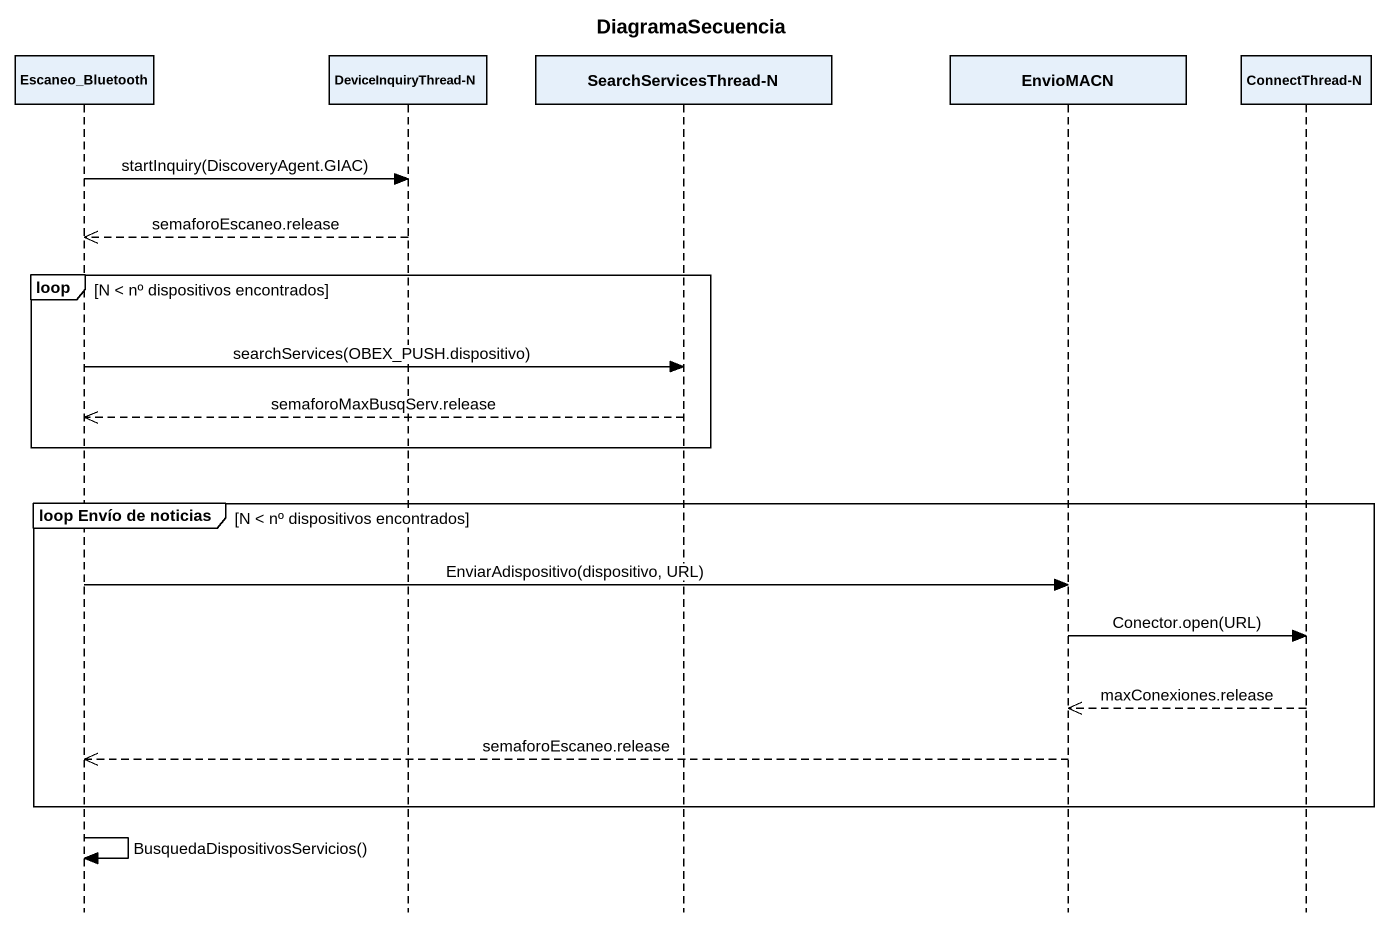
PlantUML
@startuml
title DiagramaSecuencia
hide footbox
participant Escaneo_Bluetooth
participant "DeviceInquiryThread-N" as DeviceInquiryThread_N
participant "SearchServicesThread-N" as SearchServicesThread_N
participant EnvioMACN
participant "ConnectThread-N" as ConnectThread_N

Escaneo_Bluetooth -> DeviceInquiryThread_N : startInquiry(DiscoveryAgent.GIAC)
DeviceInquiryThread_N -->> Escaneo_Bluetooth : semaforoEscaneo.release
loop N < nº dispositivos encontrados
  Escaneo_Bluetooth -> SearchServicesThread_N : searchServices(OBEX_PUSH.dispositivo)
  SearchServicesThread_N -->> Escaneo_Bluetooth : semaforoMaxBusqServ.release
end
group loop Envío de noticias [N < nº dispositivos encontrados]
  Escaneo_Bluetooth -> EnvioMACN : EnviarAdispositivo(dispositivo, URL)
  EnvioMACN -> ConnectThread_N : Conector.open(URL)
  ConnectThread_N -->> EnvioMACN : maxConexiones.release
  EnvioMACN -->> Escaneo_Bluetooth : semaforoEscaneo.release
end
Escaneo_Bluetooth -> Escaneo_Bluetooth : BusquedaDispositivosServicios()
@enduml
